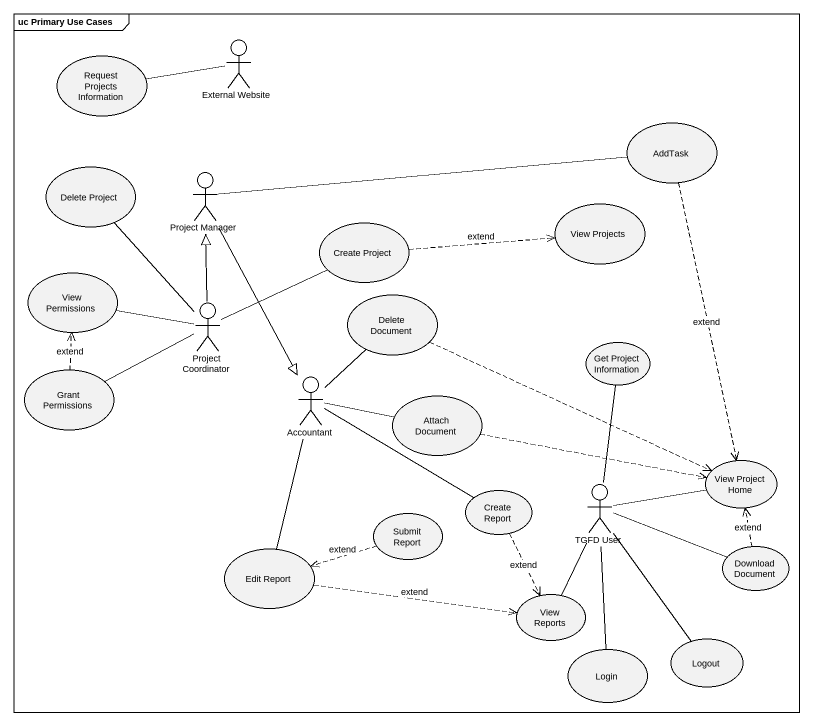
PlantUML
@startuml
mainframe uc Primary Use Cases
actor "External Website" as External_Website
usecase "Request Projects Information" as Request_Projects_Information
usecase AddTask
usecase "Delete Project" as Delete_Project
actor "Project Manager" as Project_Manager
usecase "View Projects" as View_Projects
usecase "Create Project" as Create_Project
usecase "View Permissions" as View_Permissions
actor "Project Coordinator" as Project_Coordinator
usecase "Delete Document" as Delete_Document
usecase "Get Project Information" as Get_Project_Information
usecase "Grant Permissions" as Grant_Permissions
actor Accountant
usecase "Attach Document" as Attach_Document
usecase "View Project Home" as View_Project_Home
usecase "Submit Report" as Submit_Report
usecase "Create Report" as Create_Report
actor "TGFD User" as TGFD_User
usecase "Edit Report" as Edit_Report
usecase "Download Document" as Download_Document
usecase "View Reports" as View_Reports
usecase Login
usecase Logout
Request_Projects_Information -right- External_Website
AddTask -left- Project_Manager
AddTask ..> View_Project_Home : extend
Delete_Project -- Project_Coordinator
Project_Manager --|> Accountant
Create_Project .right.> View_Projects : extend
Create_Project -left- Project_Coordinator
View_Permissions -right- Project_Coordinator
Project_Coordinator -up-|> Project_Manager
Delete_Document -- Accountant
Delete_Document .right.> View_Project_Home
Get_Project_Information -- TGFD_User
Grant_Permissions .up.> View_Permissions : extend
Grant_Permissions -right- Project_Coordinator
Attach_Document -left- Accountant
Attach_Document .right.> View_Project_Home
View_Project_Home -left- TGFD_User
Submit_Report .left.> Edit_Report : extend
Create_Report -left- Accountant
Create_Report ..> View_Reports : extend
TGFD_User -- View_Reports
Edit_Report -up- Accountant
Edit_Report .right.> View_Reports : extend
Download_Document .up.> View_Project_Home : extend
Download_Document -left- TGFD_User
Login -up- TGFD_User
Logout -up- TGFD_User
@enduml
